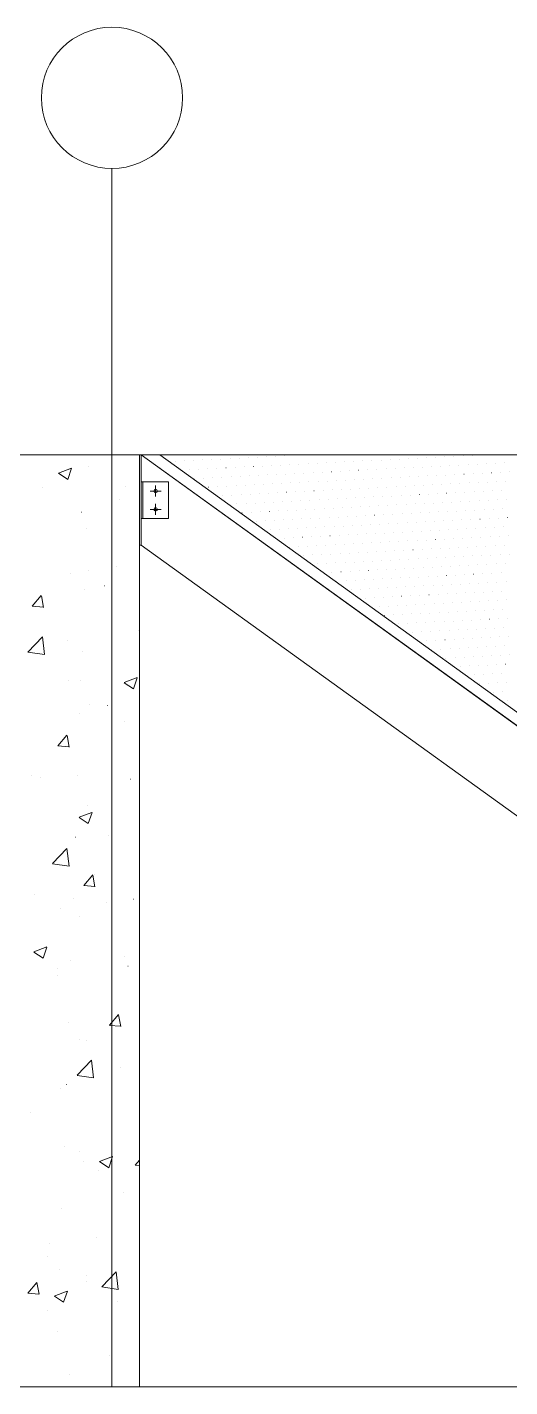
# Model space of a CAD drawing. Header units: centimetres. Extents: x -16179 to 12840, y -10704 to 3856.
# Drawn here: x 10954.2 to 11086.4, y -5198.5 to -4826.5 of the extents above; entities that cross this region are included whole.
import ezdxf

# ---------------------------------------------------------------- set-up
doc = ezdxf.new("R2010")
doc.units = ezdxf.units.CM
doc.header["$MEASUREMENT"] = 0
for name, color, linetype, lineweight in [('A-ELEV-PATT_Num_Penna__8_Num_Penna__8_Num_Penna__8_Num_Penna__8_Num_Penna__8_Num_Penna__8_Num_Penna__8_Num_Penna__8_Num_Penna__8_Num_Penna__8', 8, 'Continuous', 18), ('A-FURN_Num_Penna__8_Num_Penna__8_Num_Penna__8_Num_Penna__8_Num_Penna__8_Num_Penna__8_Num_Penna__8_Num_Penna__8_Num_Penna__8_Num_Penna__8', 8, 'Continuous', 18), ('AA - linee quote_Num_Penna__3_Num_Penna__3_Num_Penna__3_Num_Penna__3_Num_Penna__3_Num_Penna__3_Num_Penna__3_Num_Penna__3_Num_Penna__3_Num_Penna__3', 3, 'Continuous', 18), ('AA - pareti sezionate_Num_Penna__7_Num_Penna__7_Num_Penna__7_Num_Penna__7_Num_Penna__7_Num_Penna__7_Num_Penna__7_Num_Penna__7_Num_Penna__7_Num_Penna__7', 7, 'Continuous', 18), ('AA pareti non sezionate_Num_Penna__2_Num_Penna__2_Num_Penna__2_Num_Penna__2_Num_Penna__2_Num_Penna__2_Num_Penna__2_Num_Penna__2_Num_Penna__2_Num_Penna__2', 2, 'Continuous', 18), ('AA- arredo_Num_Penna__8_Num_Penna__8_Num_Penna__8_Num_Penna__8_Num_Penna__8_Num_Penna__8_Num_Penna__8_Num_Penna__8_Num_Penna__8_Num_Penna__8', 8, 'Continuous', 18)]:
    doc.layers.add(name, color=color, linetype=linetype, lineweight=lineweight)

msp = doc.modelspace()

# ---------------------------------------------------------------- linework, layer by layer
at = {"layer": 'A-ELEV-PATT_Num_Penna__8_Num_Penna__8_Num_Penna__8_Num_Penna__8_Num_Penna__8_Num_Penna__8_Num_Penna__8_Num_Penna__8_Num_Penna__8_Num_Penna__8', "color": 8, "linetype": 'Continuous', "lineweight": 18}
for p, q in [((10971.14, -4946.66), (10971.15, -4946.66)), ((10962.83, -4948.56), (10966.39, -4947.2)), ((10962.84, -4948.58), (10965.37, -4950.28)), ((10965.38, -4950.28), (10966.41, -4947.21)), ((10958.36, -4952.38), (10958.37, -4952.38)), ((10981.14, -4952.22), (10981.14, -4952.22)), ((10979.4, -4955.83), (10979.41, -4955.83)), ((10969.07, -4959.2), (10969.08, -4959.2)), ((10970.52, -4963.57), (10970.53, -4963.57)), ((10966.04, -4975.87), (10966.04, -4975.87)), ((10970.91, -4975.09), (10970.92, -4975.09)), ((10978.76, -4974.19), (10978.76, -4974.19)), ((10975.37, -4979.34), (10975.38, -4979.34)), ((10955.63, -4984.96), (10958.08, -4982.04)), ((10958.71, -4985.25), (10958.13, -4982.06)), ((10969.91, -4980.48), (10969.91, -4980.48)), ((10955.64, -4984.97), (10958.67, -4985.23)), ((10954.44, -4997.47), (10958.4, -4993.35)), ((10958.96, -4998.18), (10958.4, -4993.36)), ((10965.39, -4994.23), (10965.4, -4994.23)), ((10984.63, -4991.69), (10984.64, -4991.69)), ((10954.45, -4997.49), (10958.97, -4998.19)), ((10969.29, -4997.39), (10969.29, -4997.39)), ((10965.48, -5005.3), (10965.49, -5005.3)), ((10968.82, -5005.4), (10968.82, -5005.4)), ((10980.8, -5005.85), (10984.35, -5004.49)), ((10980.81, -5005.87), (10983.33, -5007.57)), ((10983.34, -5007.57), (10984.37, -5004.5)), ((10971.27, -5011.73), (10971.27, -5011.73)), ((10976.19, -5012.13), (10976.2, -5012.13)), ((10968.67, -5014.3), (10968.67, -5014.3)), ((10980.99, -5016.55), (10980.99, -5016.55)), ((10962.68, -5023.17), (10965.13, -5020.25)), ((10965.76, -5023.46), (10965.17, -5020.27)), ((10962.68, -5023.18), (10965.72, -5023.44)), ((10955.37, -5031.12), (10955.38, -5031.12)), ((10957.9, -5031.77), (10957.91, -5031.77)), ((10968.05, -5031.21), (10968.06, -5031.21)), ((10982.49, -5032.27), (10982.5, -5032.27)), ((10970.76, -5039.41), (10970.77, -5039.41)), ((10968.44, -5042.69), (10971.99, -5041.33)), ((10968.45, -5042.7), (10970.97, -5044.41)), ((10970.98, -5044.41), (10972.01, -5041.34)), ((10967.43, -5048.12), (10967.44, -5048.12)), ((10976.62, -5047.58), (10976.63, -5047.58)), ((10961.18, -5055.37), (10965.13, -5051.24)), ((10965.7, -5056.08), (10965.14, -5051.25)), ((10961.19, -5055.38), (10965.71, -5056.08)), ((10972.6, -5058.23), (10972.61, -5058.23)), ((10969.73, -5061.38), (10972.18, -5058.46)), ((10969.73, -5061.39), (10972.77, -5061.65)), ((10972.81, -5061.67), (10972.22, -5058.48)), ((10956.19, -5063.91), (10956.2, -5063.91)), ((10966.82, -5065.03), (10966.82, -5065.03)), ((10983.31, -5065.05), (10983.32, -5065.05)), ((10963.26, -5067.62), (10963.26, -5067.62)), ((10975.98, -5065.94), (10975.98, -5065.94)), ((10968.67, -5069.73), (10968.67, -5069.73)), ((10956.07, -5079.53), (10959.63, -5078.16)), ((10956.09, -5079.54), (10958.61, -5081.25)), ((10958.62, -5081.25), (10959.65, -5078.18)), ((10962.49, -5084.05), (10962.5, -5084.05)), ((10966.2, -5081.95), (10966.2, -5081.95)), ((10980.84, -5080.88), (10980.84, -5080.88)), ((10981.85, -5083.44), (10981.86, -5083.44)), ((10962.61, -5085.98), (10962.62, -5085.98)), ((10965.58, -5098.86), (10965.59, -5098.86)), ((10976.78, -5099.59), (10979.22, -5096.68)), ((10979.86, -5099.88), (10979.27, -5096.7)), ((10976.78, -5099.6), (10979.82, -5099.87)), ((10968.49, -5103.48), (10968.49, -5103.48)), ((10970.61, -5103.74), (10970.62, -5103.74)), ((10967.91, -5113.26), (10971.87, -5109.14)), ((10972.43, -5113.97), (10971.87, -5109.15)), ((10967.92, -5113.28), (10972.44, -5113.98)), ((10979.72, -5111.16), (10979.72, -5111.16)), ((10963.31, -5116.83), (10963.32, -5116.83)), ((10964.96, -5115.77), (10964.97, -5115.77)), ((10955.12, -5123.52), (10955.13, -5123.52)), ((10964.35, -5132.68), (10964.35, -5132.68)), ((10968.52, -5134.05), (10968.52, -5134.05)), ((10974.04, -5136.82), (10977.59, -5135.45)), ((10976.58, -5138.54), (10977.61, -5135.47)), ((10983.82, -5137.81), (10984.96, -5136.45)), ((10969.61, -5136.98), (10969.62, -5136.98)), ((10973.84, -5139.33), (10973.85, -5139.33)), ((10974.05, -5136.83), (10976.58, -5138.54)), ((10983.83, -5137.81), (10984.96, -5137.91)), ((10980.69, -5145.21), (10980.69, -5145.21)), ((10963.73, -5149.59), (10963.73, -5149.59)), ((10973.2, -5157.69), (10973.2, -5157.69)), ((10960.48, -5159.37), (10960.48, -5159.37)), ((10959.72, -5162.94), (10959.73, -5162.94)), ((10954.44, -5172.83), (10956.89, -5169.91)), ((10957.52, -5173.11), (10956.93, -5169.93)), ((10963.11, -5166.5), (10963.12, -5166.5)), ((10970.43, -5169.76), (10970.44, -5169.76)), ((10970.46, -5168.07), (10970.47, -5168.07)), ((10974.65, -5171.15), (10978.6, -5167.03)), ((10979.17, -5171.87), (10978.61, -5167.04)), ((10954.44, -5172.83), (10957.48, -5173.1)), ((10961.68, -5173.66), (10965.23, -5172.29)), ((10961.69, -5173.67), (10964.21, -5175.37)), ((10964.22, -5175.37), (10965.25, -5172.3)), ((10974.66, -5171.17), (10979.17, -5171.87)), ((10979.07, -5175.19), (10979.08, -5175.19)), ((10959.83, -5177.73), (10959.84, -5177.73)), ((10962.49, -5183.41), (10962.5, -5183.41)), ((10976.73, -5189.9), (10976.74, -5189.9)), ((10965.71, -5195.23), (10965.71, -5195.23)), ((10968.37, -5198.38), (10968.37, -5198.38))]:
    msp.add_line(p, q, dxfattribs=at)
at = {"layer": 'A-FURN_Num_Penna__8_Num_Penna__8_Num_Penna__8_Num_Penna__8_Num_Penna__8_Num_Penna__8_Num_Penna__8_Num_Penna__8_Num_Penna__8_Num_Penna__8', "color": 8, "linetype": 'Continuous', "lineweight": 18}
msp.add_line((10985.42, -4968.2), (10984.96, -4968.2), dxfattribs=at)
at = {"layer": 'AA - linee quote_Num_Penna__3_Num_Penna__3_Num_Penna__3_Num_Penna__3_Num_Penna__3_Num_Penna__3_Num_Penna__3_Num_Penna__3_Num_Penna__3_Num_Penna__3', "color": 3, "linetype": 'Continuous', "lineweight": 18}
msp.add_line((10977.47, -5198.48), (10977.47, -4865.2), dxfattribs=at)
msp.add_circle((10977.47, -4845.87), 19.33, dxfattribs=at)
at = {"layer": 'AA - pareti sezionate_Num_Penna__7_Num_Penna__7_Num_Penna__7_Num_Penna__7_Num_Penna__7_Num_Penna__7_Num_Penna__7_Num_Penna__7_Num_Penna__7_Num_Penna__7', "color": 7, "linetype": 'Continuous', "lineweight": 18}
msp.add_line((11301.19, -5198.48), (10032.6, -5198.48), dxfattribs=at)
at = {"layer": 'AA pareti non sezionate_Num_Penna__2_Num_Penna__2_Num_Penna__2_Num_Penna__2_Num_Penna__2_Num_Penna__2_Num_Penna__2_Num_Penna__2_Num_Penna__2_Num_Penna__2', "color": 2, "linetype": 'Continuous', "lineweight": 18}
for p, q in [((10077.96, -4943.55), (11293.69, -4943.55)), ((10984.96, -4943.55), (10984.96, -5198.48)), ((10984.96, -5198.48), (10379.96, -5198.48))]:
    msp.add_line(p, q, dxfattribs=at)
at = {"layer": 'AA- arredo_Num_Penna__8_Num_Penna__8_Num_Penna__8_Num_Penna__8_Num_Penna__8_Num_Penna__8_Num_Penna__8_Num_Penna__8_Num_Penna__8_Num_Penna__8', "color": 8, "linetype": 'Continuous', "lineweight": 18}
for p, q in [((10985.42, -4943.55), (11335.42, -5195.55)), ((10985.42, -4968.2), (10985.42, -4943.55)), ((11148.06, -5060.6), (10985.42, -4943.55)), ((11147.38, -5056.41), (10990.56, -4943.55)), ((10994.82, -4945.31), (10994.83, -4945.31)), ((10997.32, -4945.18), (10997.32, -4945.18)), ((10999.82, -4945.06), (10999.82, -4945.06)), ((11002.31, -4944.93), (11002.32, -4944.93)), ((11004.81, -4944.8), (11004.82, -4944.8)), ((11007.31, -4944.68), (11007.31, -4944.68)), ((11009.8, -4944.55), (11009.81, -4944.55)), ((11012.3, -4944.42), (11012.31, -4944.42)), ((11014.8, -4944.29), (11014.8, -4944.29)), ((11016.17, -4946.73), (11016.18, -4946.73)), ((11017.29, -4944.17), (11017.3, -4944.17)), ((11018.67, -4946.6), (11018.67, -4946.6)), ((11019.79, -4944.04), (11019.8, -4944.04)), ((11021.17, -4946.47), (11021.17, -4946.47)), ((11022.29, -4943.91), (11022.29, -4943.91)), ((11023.66, -4946.35), (11023.67, -4946.35)), ((11024.78, -4943.78), (11024.79, -4943.78)), ((11026.16, -4946.22), (11026.16, -4946.22)), ((11027.28, -4943.66), (11027.29, -4943.66)), ((11028.66, -4946.09), (11028.66, -4946.09)), ((11031.15, -4945.96), (11031.16, -4945.96)), ((11033.65, -4945.84), (11033.66, -4945.84)), ((11036.15, -4945.71), (11036.15, -4945.71)), ((11038.64, -4945.58), (11038.65, -4945.58)), ((11041.14, -4945.45), (11041.15, -4945.45)), ((11043.64, -4945.33), (11043.64, -4945.33)), ((11046.13, -4945.2), (11046.14, -4945.2)), ((11048.63, -4945.07), (11048.64, -4945.07)), ((11051.13, -4944.95), (11051.13, -4944.95)), ((11053.62, -4944.82), (11053.63, -4944.82)), ((11056.12, -4944.69), (11056.13, -4944.69)), ((11058.62, -4944.56), (11058.62, -4944.56)), ((11061.11, -4944.44), (11061.12, -4944.44)), ((11063.61, -4944.31), (11063.62, -4944.31)), ((11064.99, -4946.74), (11064.99, -4946.74)), ((11066.11, -4944.18), (11066.11, -4944.18)), ((11067.48, -4946.62), (11067.49, -4946.62)), ((11068.6, -4944.06), (11068.61, -4944.06)), ((11069.98, -4946.49), (11069.99, -4946.49)), ((11071.1, -4943.93), (11071.11, -4943.93)), ((11072.48, -4946.36), (11072.48, -4946.36)), ((11073.6, -4943.8), (11073.6, -4943.8)), ((11074.97, -4946.23), (11074.98, -4946.23)), ((11076.1, -4943.67), (11076.1, -4943.67)), ((11077.47, -4946.11), (11077.48, -4946.11)), ((11079.97, -4945.98), (11079.97, -4945.98)), ((11082.46, -4945.85), (11082.47, -4945.85)), ((11084.96, -4945.72), (11084.97, -4945.72)), ((10998.7, -4947.62), (10998.7, -4947.62)), ((11000.07, -4950.05), (11000.08, -4950.05)), ((11001.19, -4947.49), (11001.2, -4947.49)), ((11002.57, -4949.92), (11002.57, -4949.92)), ((11003.69, -4947.36), (11003.69, -4947.36)), ((11005.06, -4949.8), (11005.07, -4949.8)), ((11006.19, -4947.24), (11006.19, -4947.24)), ((11007.56, -4949.67), (11007.57, -4949.67)), ((11008.68, -4947.11), (11008.69, -4947.11)), ((11010.06, -4949.54), (11010.06, -4949.54)), ((11011.18, -4946.98), (11011.18, -4946.98)), ((11012.56, -4949.41), (11012.56, -4949.41)), ((11013.68, -4946.85), (11013.68, -4946.85)), ((11015.05, -4949.29), (11015.06, -4949.29)), ((11017.55, -4949.16), (11017.55, -4949.16)), ((11020.05, -4949.03), (11020.05, -4949.03)), ((11022.54, -4948.91), (11022.55, -4948.91)), ((11025.04, -4948.78), (11025.04, -4948.78)), ((11027.54, -4948.65), (11027.54, -4948.65)), ((11030.03, -4948.52), (11030.04, -4948.52)), ((11032.53, -4948.4), (11032.53, -4948.4)), ((11035.03, -4948.27), (11035.03, -4948.27)), ((11037.52, -4948.14), (11037.53, -4948.14)), ((11040.02, -4948.01), (11040.02, -4948.01)), ((11041.39, -4950.45), (11041.4, -4950.45)), ((11042.52, -4947.89), (11042.52, -4947.89)), ((11043.89, -4950.32), (11043.9, -4950.32)), ((11045.01, -4947.76), (11045.02, -4947.76)), ((11046.39, -4950.19), (11046.39, -4950.19)), ((11047.51, -4947.63), (11047.51, -4947.63)), ((11048.89, -4950.07), (11048.89, -4950.07)), ((11050.01, -4947.51), (11050.01, -4947.51)), ((11051.38, -4949.94), (11051.39, -4949.94)), ((11052.5, -4947.38), (11052.51, -4947.38)), ((11053.88, -4949.81), (11053.88, -4949.81)), ((11055, -4947.25), (11055, -4947.25)), ((11056.38, -4949.68), (11056.38, -4949.68)), ((11057.5, -4947.12), (11057.5, -4947.12)), ((11058.87, -4949.56), (11058.88, -4949.56)), ((11059.99, -4947), (11060, -4947)), ((11061.37, -4949.43), (11061.37, -4949.43)), ((11062.49, -4946.87), (11062.5, -4946.87)), ((11063.87, -4949.3), (11063.87, -4949.3)), ((11066.36, -4949.18), (11066.37, -4949.18)), ((11068.86, -4949.05), (11068.86, -4949.05)), ((11071.36, -4948.92), (11071.36, -4948.92)), ((11073.85, -4948.79), (11073.86, -4948.79)), ((11076.35, -4948.67), (11076.35, -4948.67)), ((11078.85, -4948.54), (11078.85, -4948.54)), ((11081.34, -4948.41), (11081.35, -4948.41)), ((11083.84, -4948.29), (11083.84, -4948.29)), ((11086.34, -4948.16), (11086.34, -4948.16)), ((10992.92, -4950.95), (10985.42, -4950.95)), ((10985.92, -4950.95), (10985.92, -4960.95)), ((10990.92, -4953.45), (10987.92, -4953.45)), ((10989.42, -4954.95), (10989.42, -4951.95)), ((10992.92, -4950.95), (10992.92, -4960.95)), ((11003.94, -4952.36), (11003.95, -4952.36)), ((11006.44, -4952.23), (11006.45, -4952.23)), ((11008.94, -4952.1), (11008.94, -4952.1)), ((11011.43, -4951.97), (11011.44, -4951.97)), ((11013.93, -4951.85), (11013.94, -4951.85)), ((11016.43, -4951.72), (11016.43, -4951.72)), ((11017.8, -4954.15), (11017.81, -4954.15)), ((11018.92, -4951.59), (11018.93, -4951.59)), ((11020.3, -4954.03), (11020.3, -4954.03)), ((11021.42, -4951.47), (11021.43, -4951.47)), ((11022.8, -4953.9), (11022.8, -4953.9)), ((11023.92, -4951.34), (11023.92, -4951.34)), ((11025.29, -4953.77), (11025.3, -4953.77)), ((11026.41, -4951.21), (11026.42, -4951.21)), ((11027.79, -4953.64), (11027.8, -4953.64)), ((11028.91, -4951.08), (11028.92, -4951.08)), ((11030.29, -4953.52), (11030.29, -4953.52)), ((11031.41, -4950.96), (11031.41, -4950.96)), ((11032.78, -4953.39), (11032.79, -4953.39)), ((11033.9, -4950.83), (11033.91, -4950.83)), ((11035.28, -4953.26), (11035.29, -4953.26)), ((11036.4, -4950.7), (11036.41, -4950.7)), ((11037.78, -4953.14), (11037.78, -4953.14)), ((11038.9, -4950.58), (11038.9, -4950.58)), ((11040.27, -4953.01), (11040.28, -4953.01)), ((11042.77, -4952.88), (11042.78, -4952.88)), ((11045.27, -4952.75), (11045.27, -4952.75)), ((11047.76, -4952.63), (11047.77, -4952.63)), ((11050.26, -4952.5), (11050.27, -4952.5)), ((11052.76, -4952.37), (11052.76, -4952.37)), ((11055.25, -4952.25), (11055.26, -4952.25)), ((11057.75, -4952.12), (11057.76, -4952.12)), ((11060.25, -4951.99), (11060.25, -4951.99)), ((11062.74, -4951.86), (11062.75, -4951.86)), ((11065.24, -4951.74), (11065.25, -4951.74)), ((11066.62, -4954.17), (11066.62, -4954.17)), ((11067.74, -4951.61), (11067.74, -4951.61)), ((11069.11, -4954.04), (11069.12, -4954.04)), ((11070.23, -4951.48), (11070.24, -4951.48)), ((11071.61, -4953.91), (11071.62, -4953.91)), ((11072.73, -4951.35), (11072.74, -4951.35)), ((11074.11, -4953.79), (11074.11, -4953.79)), ((11075.23, -4951.23), (11075.23, -4951.23)), ((11076.6, -4953.66), (11076.61, -4953.66)), ((11077.73, -4951.1), (11077.73, -4951.1)), ((11079.1, -4953.53), (11079.11, -4953.53)), ((11080.22, -4950.97), (11080.23, -4950.97)), ((11081.6, -4953.41), (11081.6, -4953.41)), ((11082.72, -4950.85), (11082.72, -4950.85)), ((11084.09, -4953.28), (11084.1, -4953.28)), ((11085.22, -4950.72), (11085.22, -4950.72)), ((10989.42, -4956.95), (10989.42, -4959.95)), ((11007.82, -4954.66), (11007.82, -4954.66)), ((11010.31, -4954.54), (11010.32, -4954.54)), ((11011.69, -4956.97), (11011.69, -4956.97)), ((11012.81, -4954.41), (11012.81, -4954.41)), ((11014.19, -4956.84), (11014.19, -4956.84)), ((11015.31, -4954.28), (11015.31, -4954.28)), ((11016.68, -4956.71), (11016.69, -4956.71)), ((11019.18, -4956.59), (11019.18, -4956.59)), ((11021.68, -4956.46), (11021.68, -4956.46)), ((11024.17, -4956.33), (11024.18, -4956.33)), ((11026.67, -4956.2), (11026.67, -4956.2)), ((11029.17, -4956.08), (11029.17, -4956.08)), ((11031.66, -4955.95), (11031.67, -4955.95)), ((11034.16, -4955.82), (11034.16, -4955.82)), ((11036.66, -4955.7), (11036.66, -4955.7)), ((11039.15, -4955.57), (11039.16, -4955.57)), ((11041.65, -4955.44), (11041.65, -4955.44)), ((11043.03, -4957.87), (11043.03, -4957.87)), ((11044.15, -4955.31), (11044.15, -4955.31)), ((11045.52, -4957.75), (11045.53, -4957.75)), ((11046.64, -4955.19), (11046.65, -4955.19)), ((11048.02, -4957.62), (11048.02, -4957.62)), ((11049.14, -4955.06), (11049.14, -4955.06)), ((11050.52, -4957.49), (11050.52, -4957.49)), ((11051.64, -4954.93), (11051.64, -4954.93)), ((11053.01, -4957.37), (11053.02, -4957.37)), ((11054.13, -4954.81), (11054.14, -4954.81)), ((11055.51, -4957.24), (11055.51, -4957.24)), ((11056.63, -4954.68), (11056.63, -4954.68)), ((11058.01, -4957.11), (11058.01, -4957.11)), ((11059.13, -4954.55), (11059.13, -4954.55)), ((11060.5, -4956.98), (11060.51, -4956.98)), ((11061.62, -4954.42), (11061.63, -4954.42)), ((11063, -4956.86), (11063, -4956.86)), ((11064.12, -4954.3), (11064.13, -4954.3)), ((11065.5, -4956.73), (11065.5, -4956.73)), ((11067.99, -4956.6), (11068, -4956.6)), ((11070.49, -4956.48), (11070.49, -4956.48)), ((11072.99, -4956.35), (11072.99, -4956.35)), ((11075.48, -4956.22), (11075.49, -4956.22)), ((11077.98, -4956.09), (11077.98, -4956.09)), ((11080.48, -4955.97), (11080.48, -4955.97)), ((11082.97, -4955.84), (11082.98, -4955.84)), ((11085.47, -4955.71), (11085.47, -4955.71)), ((10992.92, -4960.95), (10985.42, -4960.95)), ((10990.92, -4958.45), (10987.92, -4958.45)), ((11013.06, -4959.4), (11013.07, -4959.4)), ((11015.56, -4959.27), (11015.57, -4959.27)), ((11018.06, -4959.15), (11018.06, -4959.15)), ((11019.43, -4961.58), (11019.44, -4961.58)), ((11020.55, -4959.02), (11020.56, -4959.02)), ((11021.93, -4961.45), (11021.93, -4961.45)), ((11023.05, -4958.89), (11023.06, -4958.89)), ((11024.43, -4961.33), (11024.43, -4961.33)), ((11025.55, -4958.77), (11025.55, -4958.77)), ((11026.92, -4961.2), (11026.93, -4961.2)), ((11028.04, -4958.64), (11028.05, -4958.64)), ((11029.42, -4961.07), (11029.43, -4961.07)), ((11030.54, -4958.51), (11030.55, -4958.51)), ((11031.92, -4960.94), (11031.92, -4960.94)), ((11033.04, -4958.38), (11033.04, -4958.38)), ((11034.41, -4960.82), (11034.42, -4960.82)), ((11035.53, -4958.26), (11035.54, -4958.26)), ((11036.91, -4960.69), (11036.92, -4960.69)), ((11038.03, -4958.13), (11038.04, -4958.13)), ((11039.41, -4960.56), (11039.41, -4960.56)), ((11040.53, -4958), (11040.53, -4958)), ((11041.9, -4960.44), (11041.91, -4960.44)), ((11044.4, -4960.31), (11044.41, -4960.31)), ((11046.9, -4960.18), (11046.9, -4960.18)), ((11049.39, -4960.05), (11049.4, -4960.05)), ((11051.89, -4959.93), (11051.9, -4959.93)), ((11054.39, -4959.8), (11054.39, -4959.8)), ((11056.88, -4959.67), (11056.89, -4959.67)), ((11059.38, -4959.54), (11059.39, -4959.54)), ((11061.88, -4959.42), (11061.88, -4959.42)), ((11064.37, -4959.29), (11064.38, -4959.29)), ((11066.87, -4959.16), (11066.88, -4959.16)), ((11068.25, -4961.6), (11068.25, -4961.6)), ((11069.37, -4959.04), (11069.37, -4959.04)), ((11070.74, -4961.47), (11070.75, -4961.47)), ((11071.86, -4958.91), (11071.87, -4958.91)), ((11073.24, -4961.34), (11073.25, -4961.34)), ((11074.36, -4958.78), (11074.37, -4958.78)), ((11075.74, -4961.21), (11075.74, -4961.21)), ((11076.86, -4958.65), (11076.86, -4958.65)), ((11078.23, -4961.09), (11078.24, -4961.09)), ((11079.36, -4958.53), (11079.36, -4958.53)), ((11080.73, -4960.96), (11080.74, -4960.96)), ((11081.85, -4958.4), (11081.86, -4958.4)), ((11083.23, -4960.83), (11083.23, -4960.83)), ((11084.35, -4958.27), (11084.35, -4958.27)), ((11085.72, -4960.71), (11085.73, -4960.71)), ((11016.94, -4961.71), (11016.94, -4961.71)), ((11020.81, -4964.01), (11020.81, -4964.01)), ((11023.31, -4963.89), (11023.31, -4963.89)), ((11025.8, -4963.76), (11025.81, -4963.76)), ((11028.3, -4963.63), (11028.3, -4963.63)), ((11030.8, -4963.5), (11030.8, -4963.5)), ((11033.29, -4963.38), (11033.3, -4963.38)), ((11035.79, -4963.25), (11035.79, -4963.25)), ((11038.29, -4963.12), (11038.29, -4963.12)), ((11040.78, -4963), (11040.79, -4963)), ((11043.28, -4962.87), (11043.28, -4962.87)), ((11044.66, -4965.3), (11044.66, -4965.3)), ((11045.78, -4962.74), (11045.78, -4962.74)), ((11047.15, -4965.17), (11047.16, -4965.17)), ((11048.27, -4962.61), (11048.28, -4962.61)), ((11049.65, -4965.05), (11049.65, -4965.05)), ((11050.77, -4962.49), (11050.77, -4962.49)), ((11052.15, -4964.92), (11052.15, -4964.92)), ((11053.27, -4962.36), (11053.27, -4962.36)), ((11054.64, -4964.79), (11054.65, -4964.79)), ((11055.76, -4962.23), (11055.77, -4962.23)), ((11057.14, -4964.67), (11057.14, -4964.67)), ((11058.26, -4962.1), (11058.27, -4962.1)), ((11059.64, -4964.54), (11059.64, -4964.54)), ((11060.76, -4961.98), (11060.76, -4961.98)), ((11062.13, -4964.41), (11062.14, -4964.41)), ((11063.25, -4961.85), (11063.26, -4961.85)), ((11064.63, -4964.28), (11064.63, -4964.28)), ((11065.75, -4961.72), (11065.76, -4961.72)), ((11067.13, -4964.16), (11067.13, -4964.16)), ((11069.62, -4964.03), (11069.63, -4964.03)), ((11072.12, -4963.9), (11072.12, -4963.9)), ((11074.62, -4963.77), (11074.62, -4963.77)), ((11077.11, -4963.65), (11077.12, -4963.65)), ((11079.61, -4963.52), (11079.61, -4963.52)), ((11082.11, -4963.39), (11082.11, -4963.39)), ((11084.6, -4963.27), (11084.61, -4963.27)), ((10985.42, -4968.2), (11301.19, -5195.55)), ((11024.68, -4966.32), (11024.69, -4966.32)), ((11026.06, -4968.75), (11026.06, -4968.75)), ((11027.18, -4966.19), (11027.18, -4966.19)), ((11028.55, -4968.63), (11028.56, -4968.63)), ((11029.67, -4966.06), (11029.68, -4966.06)), ((11031.05, -4968.5), (11031.06, -4968.5)), ((11032.17, -4965.94), (11032.18, -4965.94)), ((11033.55, -4968.37), (11033.55, -4968.37)), ((11034.67, -4965.81), (11034.67, -4965.81)), ((11036.04, -4968.24), (11036.05, -4968.24)), ((11037.16, -4965.68), (11037.17, -4965.68)), ((11038.54, -4968.12), (11038.55, -4968.12)), ((11039.66, -4965.56), (11039.67, -4965.56)), ((11041.04, -4967.99), (11041.04, -4967.99)), ((11042.16, -4965.43), (11042.16, -4965.43)), ((11043.53, -4967.86), (11043.54, -4967.86)), ((11046.03, -4967.73), (11046.04, -4967.73)), ((11048.53, -4967.61), (11048.53, -4967.61)), ((11051.02, -4967.48), (11051.03, -4967.48)), ((11053.52, -4967.35), (11053.53, -4967.35)), ((11056.02, -4967.23), (11056.02, -4967.23)), ((11058.51, -4967.1), (11058.52, -4967.1)), ((11061.01, -4966.97), (11061.02, -4966.97)), ((11063.51, -4966.84), (11063.51, -4966.84)), ((11066, -4966.72), (11066.01, -4966.72)), ((11068.5, -4966.59), (11068.51, -4966.59)), ((11069.88, -4969.02), (11069.88, -4969.02)), ((11071, -4966.46), (11071, -4966.46)), ((11072.37, -4968.9), (11072.38, -4968.9)), ((11073.5, -4966.34), (11073.5, -4966.34)), ((11074.87, -4968.77), (11074.88, -4968.77)), ((11075.99, -4966.21), (11076, -4966.21)), ((11077.37, -4968.64), (11077.37, -4968.64)), ((11078.49, -4966.08), (11078.49, -4966.08)), ((11079.86, -4968.51), (11079.87, -4968.51)), ((11080.99, -4965.95), (11080.99, -4965.95)), ((11082.36, -4968.39), (11082.37, -4968.39)), ((11083.48, -4965.83), (11083.49, -4965.83)), ((11084.86, -4968.26), (11084.86, -4968.26)), ((11085.98, -4965.7), (11085.98, -4965.7)), ((11029.93, -4971.06), (11029.93, -4971.06)), ((11032.43, -4970.93), (11032.43, -4970.93)), ((11034.92, -4970.8), (11034.93, -4970.8)), ((11037.42, -4970.68), (11037.42, -4970.68)), ((11039.92, -4970.55), (11039.92, -4970.55)), ((11042.41, -4970.42), (11042.42, -4970.42)), ((11044.91, -4970.29), (11044.91, -4970.29)), ((11046.29, -4972.73), (11046.29, -4972.73)), ((11047.41, -4970.17), (11047.41, -4970.17)), ((11048.78, -4972.6), (11048.79, -4972.6)), ((11049.9, -4970.04), (11049.91, -4970.04)), ((11051.28, -4972.47), (11051.28, -4972.47)), ((11052.4, -4969.91), (11052.4, -4969.91)), ((11053.78, -4972.35), (11053.78, -4972.35)), ((11054.9, -4969.79), (11054.9, -4969.79)), ((11056.27, -4972.22), (11056.28, -4972.22)), ((11057.39, -4969.66), (11057.4, -4969.66)), ((11058.77, -4972.09), (11058.77, -4972.09)), ((11059.89, -4969.53), (11059.9, -4969.53)), ((11061.27, -4971.96), (11061.27, -4971.96)), ((11062.39, -4969.4), (11062.39, -4969.4)), ((11063.76, -4971.84), (11063.77, -4971.84)), ((11064.88, -4969.28), (11064.89, -4969.28)), ((11066.26, -4971.71), (11066.26, -4971.71)), ((11067.38, -4969.15), (11067.39, -4969.15)), ((11068.76, -4971.58), (11068.76, -4971.58)), ((11071.25, -4971.46), (11071.26, -4971.46)), ((11073.75, -4971.33), (11073.75, -4971.33)), ((11076.25, -4971.2), (11076.25, -4971.2)), ((11078.74, -4971.07), (11078.75, -4971.07)), ((11081.24, -4970.95), (11081.24, -4970.95)), ((11083.74, -4970.82), (11083.74, -4970.82)), ((11086.23, -4970.69), (11086.24, -4970.69)), ((11033.8, -4973.36), (11033.81, -4973.36)), ((11036.3, -4973.24), (11036.3, -4973.24)), ((11037.67, -4975.67), (11037.68, -4975.67)), ((11038.79, -4973.11), (11038.8, -4973.11)), ((11040.17, -4975.54), (11040.18, -4975.54)), ((11041.29, -4972.98), (11041.3, -4972.98)), ((11042.67, -4975.42), (11042.67, -4975.42)), ((11043.79, -4972.86), (11043.79, -4972.86)), ((11045.16, -4975.29), (11045.17, -4975.29)), ((11047.66, -4975.16), (11047.67, -4975.16)), ((11050.16, -4975.03), (11050.16, -4975.03)), ((11052.65, -4974.91), (11052.66, -4974.91)), ((11055.15, -4974.78), (11055.16, -4974.78)), ((11057.65, -4974.65), (11057.65, -4974.65)), ((11060.14, -4974.53), (11060.15, -4974.53)), ((11062.64, -4974.4), (11062.65, -4974.4)), ((11065.14, -4974.27), (11065.14, -4974.27)), ((11067.63, -4974.14), (11067.64, -4974.14)), ((11070.13, -4974.02), (11070.14, -4974.02)), ((11071.51, -4976.45), (11071.51, -4976.45)), ((11072.63, -4973.89), (11072.63, -4973.89)), ((11074, -4976.32), (11074.01, -4976.32)), ((11075.13, -4973.76), (11075.13, -4973.76)), ((11076.5, -4976.19), (11076.51, -4976.19)), ((11077.62, -4973.63), (11077.63, -4973.63)), ((11079, -4976.07), (11079, -4976.07)), ((11080.12, -4973.51), (11080.12, -4973.51)), ((11081.49, -4975.94), (11081.5, -4975.94)), ((11082.62, -4973.38), (11082.62, -4973.38)), ((11083.99, -4975.81), (11084, -4975.81)), ((11085.11, -4973.25), (11085.12, -4973.25)), ((11039.05, -4978.1), (11039.05, -4978.1)), ((11041.55, -4977.98), (11041.55, -4977.98)), ((11044.04, -4977.85), (11044.05, -4977.85)), ((11046.54, -4977.72), (11046.54, -4977.72)), ((11047.92, -4980.15), (11047.92, -4980.15)), ((11049.04, -4977.59), (11049.04, -4977.59)), ((11050.41, -4980.03), (11050.42, -4980.03)), ((11051.53, -4977.47), (11051.54, -4977.47)), ((11052.91, -4979.9), (11052.91, -4979.9)), ((11054.03, -4977.34), (11054.03, -4977.34)), ((11055.41, -4979.77), (11055.41, -4979.77)), ((11056.53, -4977.21), (11056.53, -4977.21)), ((11057.9, -4979.65), (11057.91, -4979.65)), ((11059.02, -4977.09), (11059.03, -4977.09)), ((11060.4, -4979.52), (11060.4, -4979.52)), ((11061.52, -4976.96), (11061.53, -4976.96)), ((11062.9, -4979.39), (11062.9, -4979.39)), ((11064.02, -4976.83), (11064.02, -4976.83)), ((11065.39, -4979.26), (11065.4, -4979.26)), ((11066.51, -4976.7), (11066.52, -4976.7)), ((11067.89, -4979.14), (11067.89, -4979.14)), ((11069.01, -4976.58), (11069.02, -4976.58)), ((11070.39, -4979.01), (11070.39, -4979.01)), ((11072.88, -4978.88), (11072.89, -4978.88)), ((11075.38, -4978.76), (11075.38, -4978.76)), ((11077.88, -4978.63), (11077.88, -4978.63)), ((11080.37, -4978.5), (11080.38, -4978.5)), ((11082.87, -4978.37), (11082.87, -4978.37)), ((11085.37, -4978.25), (11085.37, -4978.25)), ((11042.92, -4980.41), (11042.93, -4980.41)), ((11045.42, -4980.28), (11045.42, -4980.28)), ((11046.79, -4982.72), (11046.8, -4982.72)), ((11049.29, -4982.59), (11049.3, -4982.59)), ((11051.79, -4982.46), (11051.79, -4982.46)), ((11054.28, -4982.33), (11054.29, -4982.33)), ((11056.78, -4982.21), (11056.79, -4982.21)), ((11059.28, -4982.08), (11059.28, -4982.08)), ((11061.77, -4981.95), (11061.78, -4981.95)), ((11064.27, -4981.82), (11064.28, -4981.82)), ((11066.77, -4981.7), (11066.77, -4981.7)), ((11069.26, -4981.57), (11069.27, -4981.57)), ((11071.76, -4981.44), (11071.77, -4981.44)), ((11073.14, -4983.88), (11073.14, -4983.88)), ((11074.26, -4981.32), (11074.26, -4981.32)), ((11075.63, -4983.75), (11075.64, -4983.75)), ((11076.76, -4981.19), (11076.76, -4981.19)), ((11078.13, -4983.62), (11078.14, -4983.62)), ((11079.25, -4981.06), (11079.26, -4981.06)), ((11080.63, -4983.49), (11080.63, -4983.49)), ((11081.75, -4980.93), (11081.75, -4980.93)), ((11083.12, -4983.37), (11083.13, -4983.37)), ((11084.25, -4980.81), (11084.25, -4980.81)), ((11085.62, -4983.24), (11085.63, -4983.24)), ((11050.67, -4985.02), (11050.67, -4985.02)), ((11052.04, -4987.45), (11052.05, -4987.45)), ((11053.16, -4984.89), (11053.17, -4984.89)), ((11054.54, -4987.33), (11054.54, -4987.33)), ((11055.66, -4984.77), (11055.66, -4984.77)), ((11057.04, -4987.2), (11057.04, -4987.2)), ((11058.16, -4984.64), (11058.16, -4984.64)), ((11059.53, -4987.07), (11059.54, -4987.07)), ((11060.65, -4984.51), (11060.66, -4984.51)), ((11062.03, -4986.95), (11062.03, -4986.95)), ((11063.15, -4984.38), (11063.16, -4984.38)), ((11064.53, -4986.82), (11064.53, -4986.82)), ((11065.65, -4984.26), (11065.65, -4984.26)), ((11067.02, -4986.69), (11067.03, -4986.69)), ((11068.14, -4984.13), (11068.15, -4984.13)), ((11069.52, -4986.56), (11069.52, -4986.56)), ((11070.64, -4984), (11070.65, -4984)), ((11072.02, -4986.44), (11072.02, -4986.44)), ((11074.51, -4986.31), (11074.52, -4986.31)), ((11077.01, -4986.18), (11077.01, -4986.18)), ((11079.51, -4986.05), (11079.51, -4986.05)), ((11082, -4985.93), (11082.01, -4985.93)), ((11084.5, -4985.8), (11084.5, -4985.8)), ((11055.91, -4989.76), (11055.92, -4989.76)), ((11058.41, -4989.63), (11058.42, -4989.63)), ((11060.91, -4989.51), (11060.91, -4989.51)), ((11063.4, -4989.38), (11063.41, -4989.38)), ((11065.9, -4989.25), (11065.91, -4989.25)), ((11068.4, -4989.12), (11068.4, -4989.12)), ((11070.89, -4989), (11070.9, -4989)), ((11073.39, -4988.87), (11073.4, -4988.87)), ((11074.77, -4991.3), (11074.77, -4991.3)), ((11075.89, -4988.74), (11075.89, -4988.74)), ((11077.26, -4991.18), (11077.27, -4991.18)), ((11078.39, -4988.62), (11078.39, -4988.62)), ((11079.76, -4991.05), (11079.77, -4991.05)), ((11080.88, -4988.49), (11080.89, -4988.49)), ((11082.26, -4990.92), (11082.26, -4990.92)), ((11083.38, -4988.36), (11083.38, -4988.36)), ((11084.75, -4990.79), (11084.76, -4990.79)), ((11085.88, -4988.23), (11085.88, -4988.23)), ((11059.79, -4992.07), (11059.79, -4992.07)), ((11062.28, -4991.94), (11062.29, -4991.94)), ((11063.66, -4994.37), (11063.66, -4994.37)), ((11064.78, -4991.81), (11064.79, -4991.81)), ((11066.16, -4994.24), (11066.16, -4994.24)), ((11067.28, -4991.68), (11067.28, -4991.68)), ((11068.65, -4994.12), (11068.66, -4994.12)), ((11069.77, -4991.56), (11069.78, -4991.56)), ((11071.15, -4993.99), (11071.15, -4993.99)), ((11072.27, -4991.43), (11072.28, -4991.43)), ((11073.65, -4993.86), (11073.65, -4993.86)), ((11076.14, -4993.74), (11076.15, -4993.74)), ((11078.64, -4993.61), (11078.64, -4993.61)), ((11081.14, -4993.48), (11081.14, -4993.48)), ((11083.63, -4993.35), (11083.64, -4993.35)), ((11086.13, -4993.23), (11086.13, -4993.23)), ((11065.03, -4996.81), (11065.04, -4996.81)), ((11067.53, -4996.68), (11067.54, -4996.68)), ((11070.03, -4996.55), (11070.03, -4996.55)), ((11072.52, -4996.42), (11072.53, -4996.42)), ((11073.9, -4998.86), (11073.91, -4998.86)), ((11075.02, -4996.3), (11075.03, -4996.3)), ((11076.4, -4998.73), (11076.4, -4998.73)), ((11077.52, -4996.17), (11077.52, -4996.17)), ((11078.89, -4998.6), (11078.9, -4998.6)), ((11080.02, -4996.04), (11080.02, -4996.04)), ((11081.39, -4998.48), (11081.4, -4998.48)), ((11082.51, -4995.91), (11082.52, -4995.91)), ((11083.89, -4998.35), (11083.89, -4998.35)), ((11085.01, -4995.79), (11085.01, -4995.79)), ((11086.38, -4998.22), (11086.39, -4998.22)), ((11068.91, -4999.11), (11068.91, -4999.11)), ((11071.4, -4998.98), (11071.41, -4998.98)), ((11072.78, -5001.42), (11072.78, -5001.42)), ((11075.28, -5001.29), (11075.28, -5001.29)), ((11077.77, -5001.16), (11077.78, -5001.16)), ((11080.27, -5001.04), (11080.27, -5001.04)), ((11082.77, -5000.91), (11082.77, -5000.91)), ((11085.26, -5000.78), (11085.27, -5000.78)), ((11076.65, -5003.72), (11076.66, -5003.72)), ((11078.03, -5006.16), (11078.03, -5006.16)), ((11079.15, -5003.6), (11079.15, -5003.6)), ((11080.52, -5006.03), (11080.53, -5006.03)), ((11081.65, -5003.47), (11081.65, -5003.47)), ((11083.02, -5005.9), (11083.03, -5005.9)), ((11084.14, -5003.34), (11084.15, -5003.34)), ((11085.52, -5005.77), (11085.52, -5005.77)), ((11081.9, -5008.46), (11081.9, -5008.46)), ((11084.4, -5008.33), (11084.4, -5008.33)), ((11085.77, -5010.77), (11085.78, -5010.77))]:
    msp.add_line(p, q, dxfattribs=at)
for centre in [(10989.42, -4953.45), (10989.42, -4958.45)]:
    msp.add_circle(centre, 0.5, dxfattribs=at)

doc.saveas('drawing.dxf')
